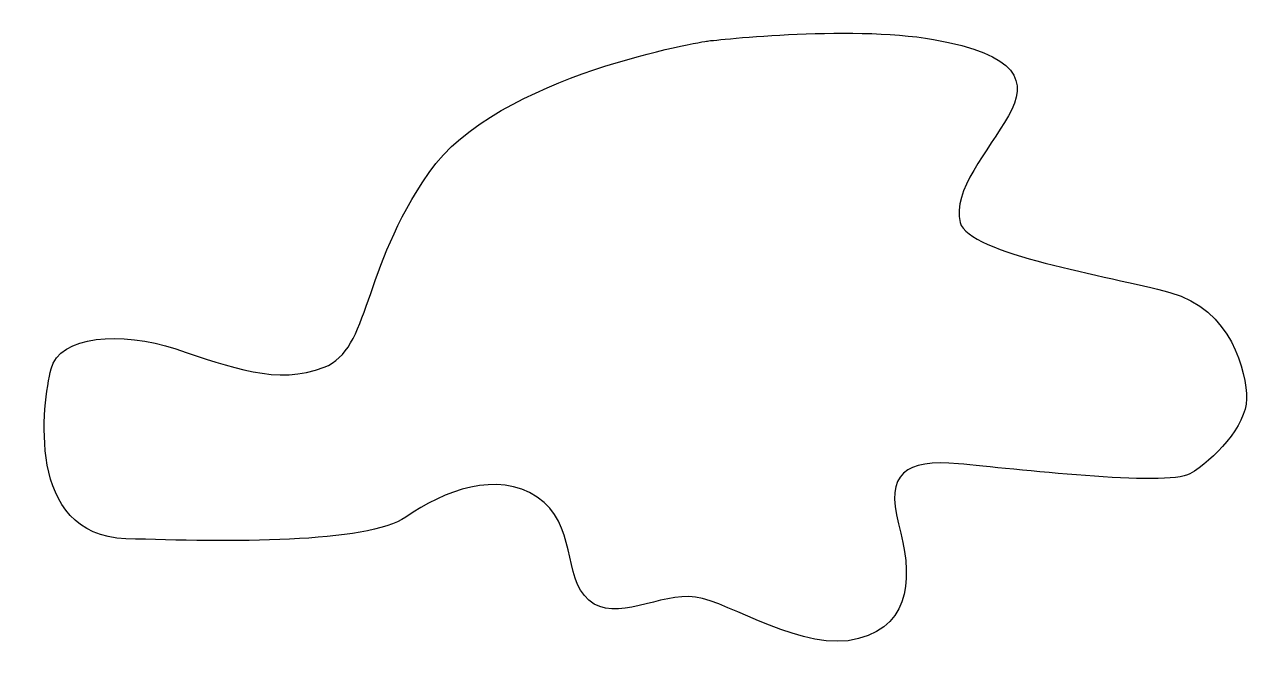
# Model space of a CAD drawing. Extents: x 14 to 144, y 123 to 190.
import ezdxf

# ---------------------------------------------------------------- set-up
doc = ezdxf.new("R2010")
doc.units = 0
doc.layers.add('LAYER_1', color=160, linetype='Continuous')

msp = doc.modelspace()

# ---------------------------------------------------------------- linework, layer by layer
at = {"layer": 'LAYER_1', "color": 7}
msp.add_open_spline([(86.43, 188.17), (86.43, 188.17), (64.21, 184.64), (56.97, 174.23), (49.74, 163.83), (50.8, 155.54), (45.86, 153.6), (40.92, 151.66), (35.98, 153.6), (30.16, 155.54), (24.34, 157.48), (17.82, 156.95), (16.93, 153.42), (16.05, 149.89), (14.11, 135.78), (24.87, 135.43), (35.63, 135.07), (50.45, 134.9), (54.5, 137.72), (58.56, 140.54), (64.21, 142.66), (68.44, 139.84), (72.67, 137.02), (71.08, 131.37), (73.91, 128.9), (76.73, 126.43), (81.49, 129.78), (85.2, 129.25), (88.9, 128.72), (96.66, 123.26), (102.48, 124.84), (108.3, 126.43), (108.13, 131.72), (106.72, 137.02), (105.3, 142.31), (107.42, 143.89), (113.07, 143.37), (118.71, 142.84), (135.11, 140.9), (137.58, 142.31), (140.05, 143.72), (143.58, 147.42), (143.58, 150.24), (143.58, 153.07), (141.99, 159.77), (135.47, 161.53), (128.94, 163.3), (114.12, 165.59), (113.24, 168.94), (112.36, 172.29), (116.24, 176.53), (118.36, 180.23), (120.47, 183.93), (119.42, 186.76), (110.42, 188.34), (101.42, 189.93), (86.43, 188.17), (86.43, 188.17)], degree=3, knots=[0, 0, 0, 0, 1, 1, 1, 2, 2, 2, 3, 3, 3, 4, 4, 4, 5, 5, 5, 6, 6, 6, 7, 7, 7, 8, 8, 8, 9, 9, 9, 10, 10, 10, 11, 11, 11, 12, 12, 12, 13, 13, 13, 14, 14, 14, 15, 15, 15, 16, 16, 16, 17, 17, 17, 18, 18, 18, 19, 19, 19, 19], dxfattribs=at)

doc.saveas('drawing.dxf')
